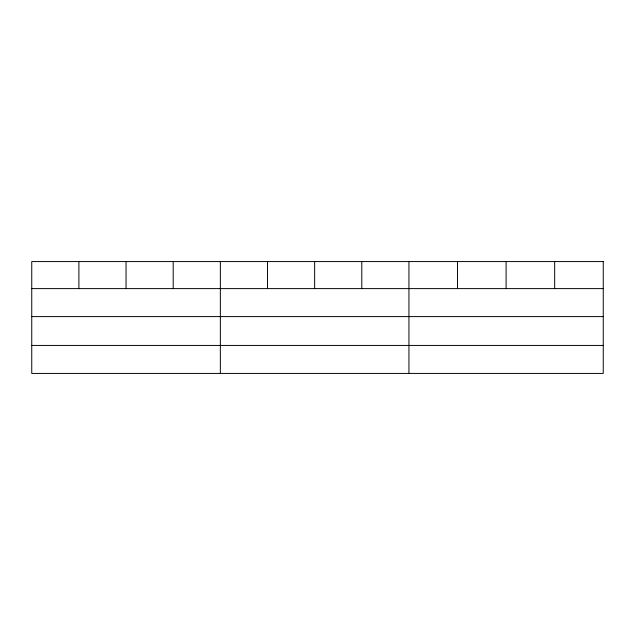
<?xml version="1.0" encoding="UTF-8"?>
<svg xmlns="http://www.w3.org/2000/svg" width="635" height="635" viewBox="0 0 635 635"><rect width="100%" height="100%" fill="white"/><g stroke="black" fill="none" stroke-linecap="round" stroke-linejoin="round"><path stroke-width="0.95" d="M31.75 288.608L603.25 288.608M31.75 316.595L603.25 316.595M31.75 345.432L603.25 345.432M554.672 261.572L554.672 288.608M506.095 261.572L506.095 288.608M457.517 261.572L457.517 288.608M408.94 261.572L408.94 373.428M361.791 261.572L361.791 288.608M314.642 261.572L314.642 288.608M267.494 261.572L267.494 288.608M220.345 261.572L220.345 373.428M173.196 261.572L173.196 288.608M126.047 261.572L126.047 288.608M78.899 261.572L78.899 288.608M603.25 261.572L31.75 261.572L31.75 373.428L603.25 373.428L603.25 261.572"/></g></svg>
